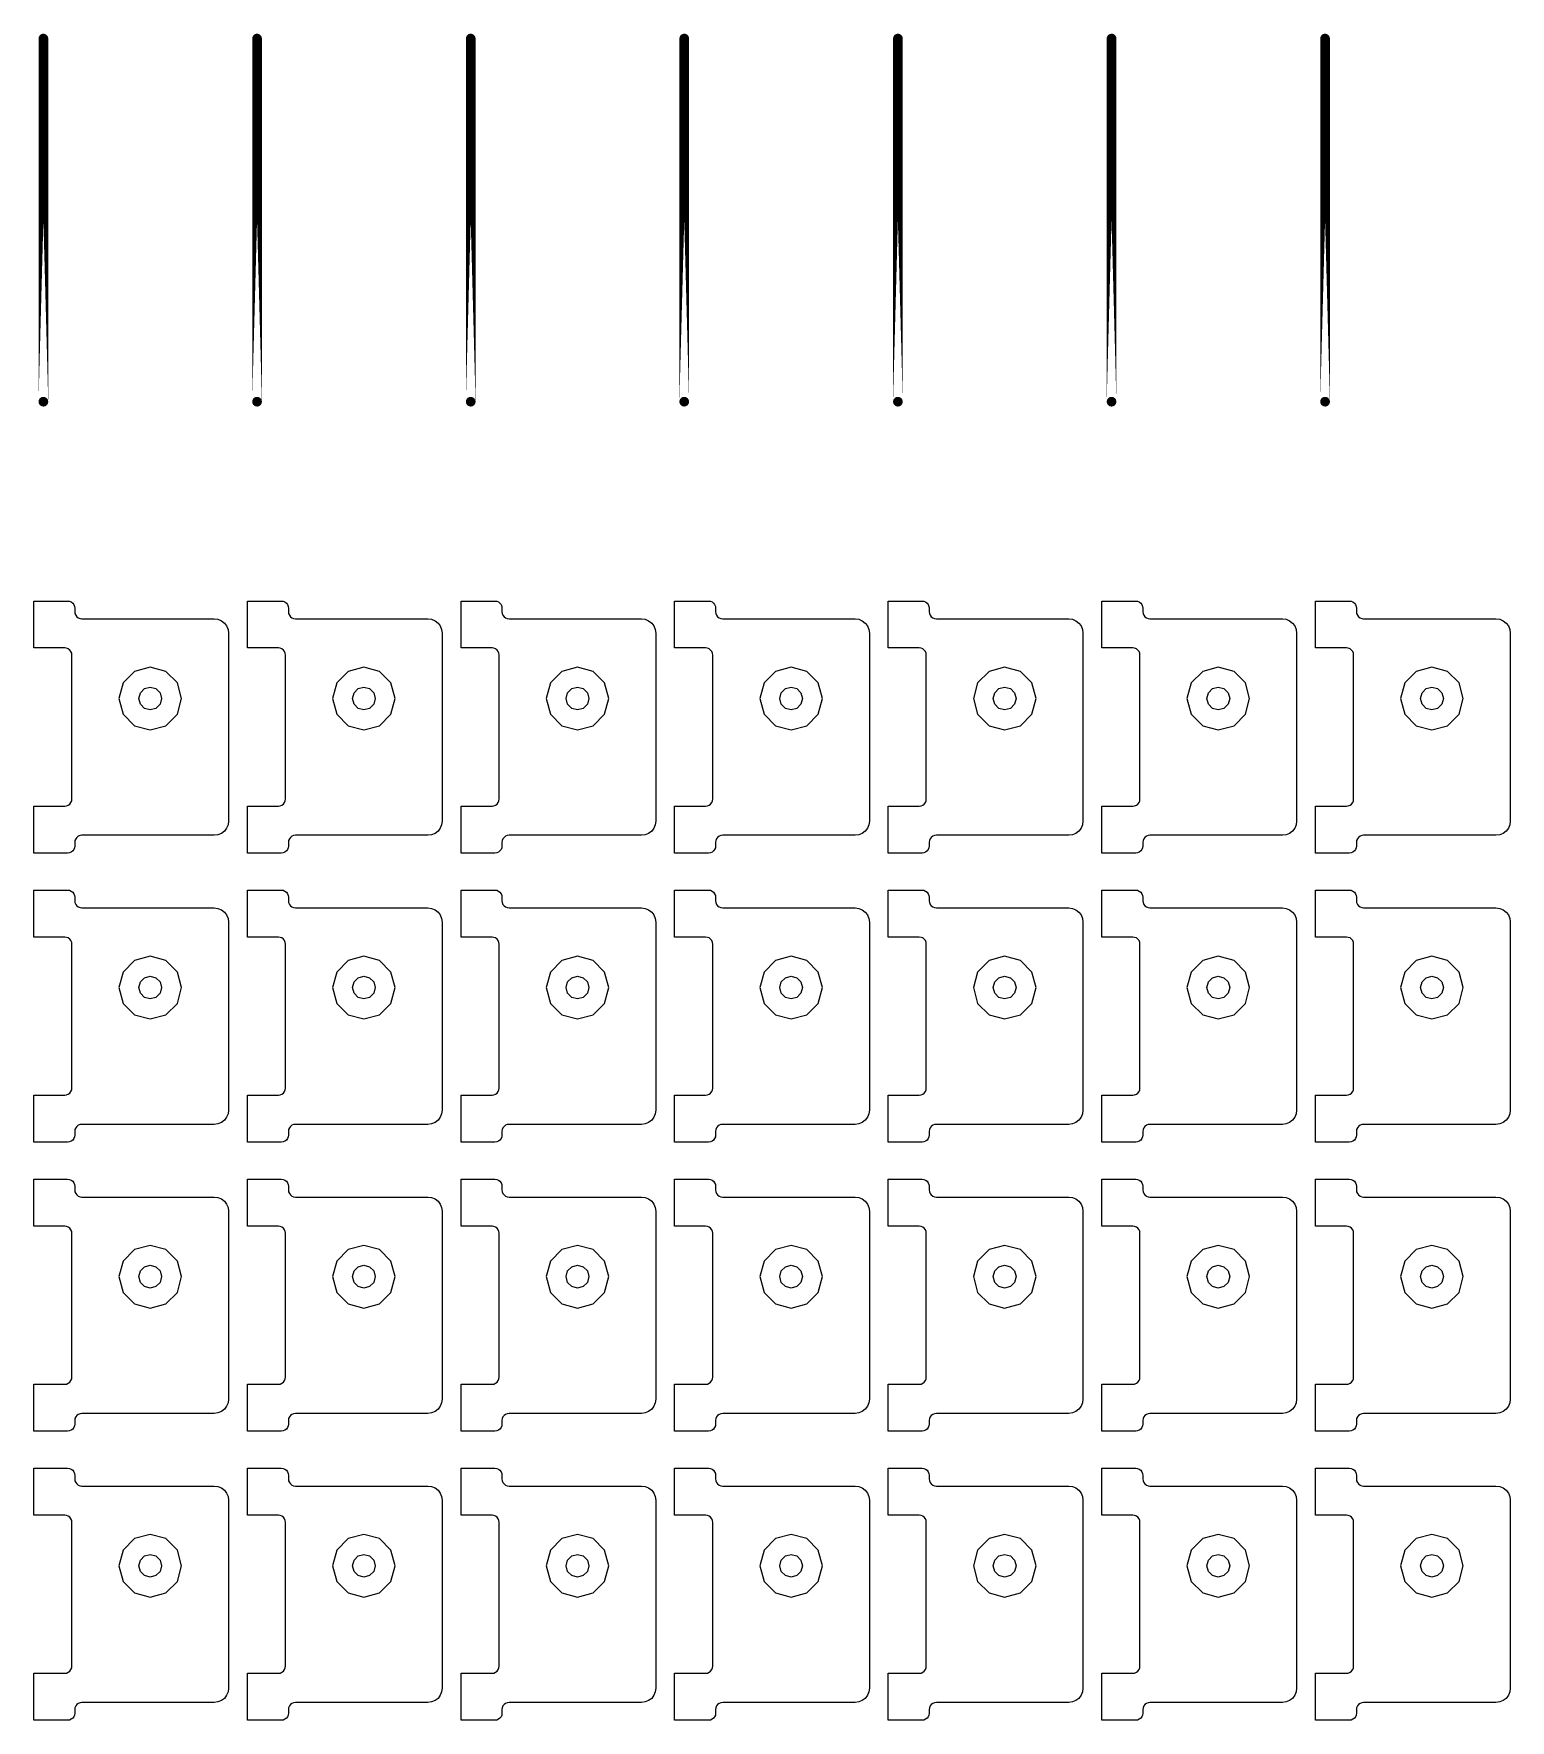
# Model space of a CAD drawing. Extents: x 11 to 212, y 11 to 212.
# Drawn here: x 121.71 to 133.91, y 161.51 to 175.44 of the extents above; entities that cross this region are included whole.
import ezdxf

# ---------------------------------------------------------------- set-up
doc = ezdxf.new("R2010")
doc.units = 0
doc.layers.get('0').update_dxf_attribs({"linetype": 'continuous'})
doc.layers.add('G', color=7, linetype='continuous')

# ---------------------------------------------------------------- blocks, each defined once
blk = doc.blocks.new('cutlineendpoint')
at = {"const_width": 0.04}
blk.add_lwpolyline([(-0.02, 0, 1), (0.02, 0, 1)], format="xyb", close=True, dxfattribs=at)

msp = doc.modelspace()

# ---------------------------------------------------------------- linework, layer by layer
at = {"layer": 'G', "const_width": 0.08}
for points in [[(121.788, 172.4), (121.788, 175.4)], [(123.553, 172.4), (123.553, 175.4)], [(125.318, 172.4), (125.318, 175.4)], [(127.082, 172.4), (127.082, 175.4)], [(128.847, 172.4), (128.847, 175.4)], [(130.612, 172.4), (130.612, 175.4)], [(132.376, 172.4), (132.376, 175.4)]]:
    msp.add_lwpolyline(points, close=True, dxfattribs=at)
at = {"layer": 'G'}
for points in [[(121.965, 169.059), (121.98, 169.061), (121.994, 169.067), (122.006, 169.076), (122.016, 169.088), (122.022, 169.102), (122.024, 169.118), (122.024, 170.306), (122.022, 170.321), (122.016, 170.335), (122.006, 170.347), (121.994, 170.357), (121.98, 170.363), (121.965, 170.365), (121.708, 170.365), (121.708, 170.753), (121.988, 170.753), (122.003, 170.751), (122.018, 170.745), (122.03, 170.736), (122.039, 170.724), (122.045, 170.709), (122.047, 170.694), (122.047, 170.665), (122.049, 170.649), (122.055, 170.635), (122.064, 170.623), (122.076, 170.614), (122.091, 170.608), (122.106, 170.606), (123.2, 170.606), (123.23, 170.602), (123.259, 170.59), (123.283, 170.571), (123.302, 170.547), (123.314, 170.519), (123.318, 170.488), (123.318, 168.935), (123.314, 168.905), (123.302, 168.876), (123.283, 168.852), (123.259, 168.833), (123.23, 168.822), (123.2, 168.818), (122.106, 168.818), (122.091, 168.816), (122.076, 168.81), (122.064, 168.8), (122.055, 168.788), (122.049, 168.774), (122.047, 168.759), (122.047, 168.729), (122.045, 168.714), (122.039, 168.7), (122.03, 168.688), (122.018, 168.678), (122.003, 168.673), (121.988, 168.671), (121.708, 168.671), (121.708, 169.059)], [(123.729, 169.059), (123.745, 169.061), (123.759, 169.067), (123.771, 169.076), (123.78, 169.088), (123.786, 169.102), (123.788, 169.118), (123.788, 170.306), (123.786, 170.321), (123.78, 170.335), (123.771, 170.347), (123.759, 170.357), (123.745, 170.363), (123.729, 170.365), (123.473, 170.365), (123.473, 170.753), (123.753, 170.753), (123.768, 170.751), (123.782, 170.745), (123.795, 170.736), (123.804, 170.724), (123.81, 170.709), (123.812, 170.694), (123.812, 170.665), (123.814, 170.649), (123.82, 170.635), (123.829, 170.623), (123.841, 170.614), (123.855, 170.608), (123.871, 170.606), (124.965, 170.606), (124.995, 170.602), (125.024, 170.59), (125.048, 170.571), (125.067, 170.547), (125.078, 170.519), (125.082, 170.488), (125.082, 168.935), (125.078, 168.905), (125.067, 168.876), (125.048, 168.852), (125.024, 168.833), (124.995, 168.822), (124.965, 168.818), (123.871, 168.818), (123.855, 168.816), (123.841, 168.81), (123.829, 168.8), (123.82, 168.788), (123.814, 168.774), (123.812, 168.759), (123.812, 168.729), (123.81, 168.714), (123.804, 168.7), (123.795, 168.688), (123.782, 168.678), (123.768, 168.673), (123.753, 168.671), (123.473, 168.671), (123.473, 169.059)], [(125.494, 169.059), (125.509, 169.061), (125.524, 169.067), (125.536, 169.076), (125.545, 169.088), (125.551, 169.102), (125.553, 169.118), (125.553, 170.306), (125.551, 170.321), (125.545, 170.335), (125.536, 170.347), (125.524, 170.357), (125.509, 170.363), (125.494, 170.365), (125.238, 170.365), (125.238, 170.753), (125.518, 170.753), (125.533, 170.751), (125.547, 170.745), (125.559, 170.736), (125.569, 170.724), (125.574, 170.709), (125.576, 170.694), (125.576, 170.665), (125.578, 170.649), (125.584, 170.635), (125.594, 170.623), (125.606, 170.614), (125.62, 170.608), (125.635, 170.606), (126.729, 170.606), (126.76, 170.602), (126.788, 170.59), (126.813, 170.571), (126.831, 170.547), (126.843, 170.519), (126.847, 170.488), (126.847, 168.935), (126.843, 168.905), (126.831, 168.876), (126.813, 168.852), (126.788, 168.833), (126.76, 168.822), (126.729, 168.818), (125.635, 168.818), (125.62, 168.816), (125.606, 168.81), (125.594, 168.8), (125.584, 168.788), (125.578, 168.774), (125.576, 168.759), (125.576, 168.729), (125.574, 168.714), (125.569, 168.7), (125.559, 168.688), (125.547, 168.678), (125.533, 168.673), (125.518, 168.671), (125.238, 168.671), (125.238, 169.059)], [(127.259, 169.059), (127.274, 169.061), (127.288, 169.067), (127.3, 169.076), (127.31, 169.088), (127.316, 169.102), (127.318, 169.118), (127.318, 170.306), (127.316, 170.321), (127.31, 170.335), (127.3, 170.347), (127.288, 170.357), (127.274, 170.363), (127.259, 170.365), (127.002, 170.365), (127.002, 170.753), (127.282, 170.753), (127.298, 170.751), (127.312, 170.745), (127.324, 170.736), (127.333, 170.724), (127.339, 170.709), (127.341, 170.694), (127.341, 170.665), (127.343, 170.649), (127.349, 170.635), (127.358, 170.623), (127.371, 170.614), (127.385, 170.608), (127.4, 170.606), (128.494, 170.606), (128.525, 170.602), (128.553, 170.59), (128.577, 170.571), (128.596, 170.547), (128.608, 170.519), (128.612, 170.488), (128.612, 168.935), (128.608, 168.905), (128.596, 168.876), (128.577, 168.852), (128.553, 168.833), (128.525, 168.822), (128.494, 168.818), (127.4, 168.818), (127.385, 168.816), (127.371, 168.81), (127.358, 168.8), (127.349, 168.788), (127.343, 168.774), (127.341, 168.759), (127.341, 168.729), (127.339, 168.714), (127.333, 168.7), (127.324, 168.688), (127.312, 168.678), (127.298, 168.673), (127.282, 168.671), (127.002, 168.671), (127.002, 169.059)], [(129.024, 169.059), (129.039, 169.061), (129.053, 169.067), (129.065, 169.076), (129.074, 169.088), (129.08, 169.102), (129.082, 169.118), (129.082, 170.306), (129.08, 170.321), (129.074, 170.335), (129.065, 170.347), (129.053, 170.357), (129.039, 170.363), (129.024, 170.365), (128.767, 170.365), (128.767, 170.753), (129.047, 170.753), (129.062, 170.751), (129.076, 170.745), (129.089, 170.736), (129.098, 170.724), (129.104, 170.709), (129.106, 170.694), (129.106, 170.665), (129.108, 170.649), (129.114, 170.635), (129.123, 170.623), (129.135, 170.614), (129.149, 170.608), (129.165, 170.606), (130.259, 170.606), (130.289, 170.602), (130.318, 170.59), (130.342, 170.571), (130.361, 170.547), (130.372, 170.519), (130.376, 170.488), (130.376, 168.935), (130.372, 168.905), (130.361, 168.876), (130.342, 168.852), (130.318, 168.833), (130.289, 168.822), (130.259, 168.818), (129.165, 168.818), (129.149, 168.816), (129.135, 168.81), (129.123, 168.8), (129.114, 168.788), (129.108, 168.774), (129.106, 168.759), (129.106, 168.729), (129.104, 168.714), (129.098, 168.7), (129.089, 168.688), (129.076, 168.678), (129.062, 168.673), (129.047, 168.671), (128.767, 168.671), (128.767, 169.059)], [(130.788, 169.059), (130.803, 169.061), (130.818, 169.067), (130.83, 169.076), (130.839, 169.088), (130.845, 169.102), (130.847, 169.118), (130.847, 170.306), (130.845, 170.321), (130.839, 170.335), (130.83, 170.347), (130.818, 170.357), (130.803, 170.363), (130.788, 170.365), (130.532, 170.365), (130.532, 170.753), (130.812, 170.753), (130.827, 170.751), (130.841, 170.745), (130.853, 170.736), (130.863, 170.724), (130.869, 170.709), (130.871, 170.694), (130.871, 170.665), (130.873, 170.649), (130.878, 170.635), (130.888, 170.623), (130.9, 170.614), (130.914, 170.608), (130.929, 170.606), (132.024, 170.606), (132.054, 170.602), (132.082, 170.59), (132.107, 170.571), (132.125, 170.547), (132.137, 170.519), (132.141, 170.488), (132.141, 168.935), (132.137, 168.905), (132.125, 168.876), (132.107, 168.852), (132.082, 168.833), (132.054, 168.822), (132.024, 168.818), (130.929, 168.818), (130.914, 168.816), (130.9, 168.81), (130.888, 168.8), (130.878, 168.788), (130.873, 168.774), (130.871, 168.759), (130.871, 168.729), (130.869, 168.714), (130.863, 168.7), (130.853, 168.688), (130.841, 168.678), (130.827, 168.673), (130.812, 168.671), (130.532, 168.671), (130.532, 169.059)], [(132.553, 169.059), (132.568, 169.061), (132.582, 169.067), (132.595, 169.076), (132.604, 169.088), (132.61, 169.102), (132.612, 169.118), (132.612, 170.306), (132.61, 170.321), (132.604, 170.335), (132.595, 170.347), (132.582, 170.357), (132.568, 170.363), (132.553, 170.365), (132.296, 170.365), (132.296, 170.753), (132.576, 170.753), (132.592, 170.751), (132.606, 170.745), (132.618, 170.736), (132.627, 170.724), (132.633, 170.709), (132.635, 170.694), (132.635, 170.665), (132.637, 170.649), (132.643, 170.635), (132.653, 170.623), (132.665, 170.614), (132.679, 170.608), (132.694, 170.606), (133.788, 170.606), (133.819, 170.602), (133.847, 170.59), (133.871, 170.571), (133.89, 170.547), (133.902, 170.519), (133.906, 170.488), (133.906, 168.935), (133.902, 168.905), (133.89, 168.876), (133.871, 168.852), (133.847, 168.833), (133.819, 168.822), (133.788, 168.818), (132.694, 168.818), (132.679, 168.816), (132.665, 168.81), (132.653, 168.8), (132.643, 168.788), (132.637, 168.774), (132.635, 168.759), (132.635, 168.729), (132.633, 168.714), (132.627, 168.7), (132.618, 168.688), (132.606, 168.678), (132.592, 168.673), (132.576, 168.671), (132.296, 168.671), (132.296, 169.059)], [(122.895, 169.818), (122.929, 169.947), (122.895, 170.076), (122.8, 170.171), (122.671, 170.206), (122.541, 170.171), (122.446, 170.076), (122.412, 169.947), (122.446, 169.818), (122.541, 169.723), (122.671, 169.688), (122.8, 169.723)], [(124.659, 169.818), (124.694, 169.947), (124.659, 170.076), (124.565, 170.171), (124.435, 170.206), (124.306, 170.171), (124.211, 170.076), (124.176, 169.947), (124.211, 169.818), (124.306, 169.723), (124.435, 169.688), (124.565, 169.723)], [(126.424, 169.818), (126.459, 169.947), (126.424, 170.076), (126.329, 170.171), (126.2, 170.206), (126.071, 170.171), (125.976, 170.076), (125.941, 169.947), (125.976, 169.818), (126.071, 169.723), (126.2, 169.688), (126.329, 169.723)], [(128.189, 169.818), (128.224, 169.947), (128.189, 170.076), (128.094, 170.171), (127.965, 170.206), (127.835, 170.171), (127.741, 170.076), (127.706, 169.947), (127.741, 169.818), (127.835, 169.723), (127.965, 169.688), (128.094, 169.723)], [(129.954, 169.818), (129.988, 169.947), (129.954, 170.076), (129.859, 170.171), (129.729, 170.206), (129.6, 170.171), (129.505, 170.076), (129.471, 169.947), (129.505, 169.818), (129.6, 169.723), (129.729, 169.688), (129.859, 169.723)], [(131.718, 169.818), (131.753, 169.947), (131.718, 170.076), (131.624, 170.171), (131.494, 170.206), (131.365, 170.171), (131.27, 170.076), (131.235, 169.947), (131.27, 169.818), (131.365, 169.723), (131.494, 169.688), (131.624, 169.723)], [(133.483, 169.818), (133.518, 169.947), (133.483, 170.076), (133.388, 170.171), (133.259, 170.206), (133.129, 170.171), (133.035, 170.076), (133, 169.947), (133.035, 169.818), (133.129, 169.723), (133.259, 169.688), (133.388, 169.723)], [(122.765, 169.947), (122.752, 169.9), (122.718, 169.866), (122.671, 169.853), (122.624, 169.866), (122.589, 169.9), (122.576, 169.947), (122.589, 169.994), (122.624, 170.029), (122.671, 170.041), (122.718, 170.029), (122.752, 169.994)], [(124.529, 169.947), (124.517, 169.9), (124.482, 169.866), (124.435, 169.853), (124.388, 169.866), (124.354, 169.9), (124.341, 169.947), (124.354, 169.994), (124.388, 170.029), (124.435, 170.041), (124.482, 170.029), (124.517, 169.994)], [(126.294, 169.947), (126.282, 169.9), (126.247, 169.866), (126.2, 169.853), (126.153, 169.866), (126.118, 169.9), (126.106, 169.947), (126.118, 169.994), (126.153, 170.029), (126.2, 170.041), (126.247, 170.029), (126.282, 169.994)], [(128.059, 169.947), (128.046, 169.9), (128.012, 169.866), (127.965, 169.853), (127.918, 169.866), (127.883, 169.9), (127.871, 169.947), (127.883, 169.994), (127.918, 170.029), (127.965, 170.041), (128.012, 170.029), (128.046, 169.994)], [(129.824, 169.947), (129.811, 169.9), (129.776, 169.866), (129.729, 169.853), (129.682, 169.866), (129.648, 169.9), (129.635, 169.947), (129.648, 169.994), (129.682, 170.029), (129.729, 170.041), (129.776, 170.029), (129.811, 169.994)], [(131.588, 169.947), (131.576, 169.9), (131.541, 169.866), (131.494, 169.853), (131.447, 169.866), (131.413, 169.9), (131.4, 169.947), (131.413, 169.994), (131.447, 170.029), (131.494, 170.041), (131.541, 170.029), (131.576, 169.994)], [(133.353, 169.947), (133.34, 169.9), (133.306, 169.866), (133.259, 169.853), (133.212, 169.866), (133.177, 169.9), (133.165, 169.947), (133.177, 169.994), (133.212, 170.029), (133.259, 170.041), (133.306, 170.029), (133.34, 169.994)], [(121.965, 166.671), (121.98, 166.673), (121.994, 166.678), (122.006, 166.688), (122.016, 166.7), (122.022, 166.714), (122.024, 166.729), (122.024, 167.918), (122.022, 167.933), (122.016, 167.947), (122.006, 167.959), (121.994, 167.969), (121.98, 167.974), (121.965, 167.976), (121.708, 167.976), (121.708, 168.365), (121.988, 168.365), (122.003, 168.363), (122.018, 168.357), (122.03, 168.347), (122.039, 168.335), (122.045, 168.321), (122.047, 168.306), (122.047, 168.276), (122.049, 168.261), (122.055, 168.247), (122.064, 168.235), (122.076, 168.226), (122.091, 168.22), (122.106, 168.218), (123.2, 168.218), (123.23, 168.214), (123.259, 168.202), (123.283, 168.183), (123.302, 168.159), (123.314, 168.13), (123.318, 168.1), (123.318, 166.547), (123.314, 166.517), (123.302, 166.488), (123.283, 166.464), (123.259, 166.445), (123.23, 166.433), (123.2, 166.429), (122.106, 166.429), (122.091, 166.427), (122.076, 166.422), (122.064, 166.412), (122.055, 166.4), (122.049, 166.386), (122.047, 166.371), (122.047, 166.341), (122.045, 166.326), (122.039, 166.312), (122.03, 166.3), (122.018, 166.29), (122.003, 166.284), (121.988, 166.282), (121.708, 166.282), (121.708, 166.671)], [(123.729, 166.671), (123.745, 166.673), (123.759, 166.678), (123.771, 166.688), (123.78, 166.7), (123.786, 166.714), (123.788, 166.729), (123.788, 167.918), (123.786, 167.933), (123.78, 167.947), (123.771, 167.959), (123.759, 167.969), (123.745, 167.974), (123.729, 167.976), (123.473, 167.976), (123.473, 168.365), (123.753, 168.365), (123.768, 168.363), (123.782, 168.357), (123.795, 168.347), (123.804, 168.335), (123.81, 168.321), (123.812, 168.306), (123.812, 168.276), (123.814, 168.261), (123.82, 168.247), (123.829, 168.235), (123.841, 168.226), (123.855, 168.22), (123.871, 168.218), (124.965, 168.218), (124.995, 168.214), (125.024, 168.202), (125.048, 168.183), (125.067, 168.159), (125.078, 168.13), (125.082, 168.1), (125.082, 166.547), (125.078, 166.517), (125.067, 166.488), (125.048, 166.464), (125.024, 166.445), (124.995, 166.433), (124.965, 166.429), (123.871, 166.429), (123.855, 166.427), (123.841, 166.422), (123.829, 166.412), (123.82, 166.4), (123.814, 166.386), (123.812, 166.371), (123.812, 166.341), (123.81, 166.326), (123.804, 166.312), (123.795, 166.3), (123.782, 166.29), (123.768, 166.284), (123.753, 166.282), (123.473, 166.282), (123.473, 166.671)], [(125.494, 166.671), (125.509, 166.673), (125.524, 166.678), (125.536, 166.688), (125.545, 166.7), (125.551, 166.714), (125.553, 166.729), (125.553, 167.918), (125.551, 167.933), (125.545, 167.947), (125.536, 167.959), (125.524, 167.969), (125.509, 167.974), (125.494, 167.976), (125.238, 167.976), (125.238, 168.365), (125.518, 168.365), (125.533, 168.363), (125.547, 168.357), (125.559, 168.347), (125.569, 168.335), (125.574, 168.321), (125.576, 168.306), (125.576, 168.276), (125.578, 168.261), (125.584, 168.247), (125.594, 168.235), (125.606, 168.226), (125.62, 168.22), (125.635, 168.218), (126.729, 168.218), (126.76, 168.214), (126.788, 168.202), (126.813, 168.183), (126.831, 168.159), (126.843, 168.13), (126.847, 168.1), (126.847, 166.547), (126.843, 166.517), (126.831, 166.488), (126.813, 166.464), (126.788, 166.445), (126.76, 166.433), (126.729, 166.429), (125.635, 166.429), (125.62, 166.427), (125.606, 166.422), (125.594, 166.412), (125.584, 166.4), (125.578, 166.386), (125.576, 166.371), (125.576, 166.341), (125.574, 166.326), (125.569, 166.312), (125.559, 166.3), (125.547, 166.29), (125.533, 166.284), (125.518, 166.282), (125.238, 166.282), (125.238, 166.671)], [(127.259, 166.671), (127.274, 166.673), (127.288, 166.678), (127.3, 166.688), (127.31, 166.7), (127.316, 166.714), (127.318, 166.729), (127.318, 167.918), (127.316, 167.933), (127.31, 167.947), (127.3, 167.959), (127.288, 167.969), (127.274, 167.974), (127.259, 167.976), (127.002, 167.976), (127.002, 168.365), (127.282, 168.365), (127.298, 168.363), (127.312, 168.357), (127.324, 168.347), (127.333, 168.335), (127.339, 168.321), (127.341, 168.306), (127.341, 168.276), (127.343, 168.261), (127.349, 168.247), (127.358, 168.235), (127.371, 168.226), (127.385, 168.22), (127.4, 168.218), (128.494, 168.218), (128.525, 168.214), (128.553, 168.202), (128.577, 168.183), (128.596, 168.159), (128.608, 168.13), (128.612, 168.1), (128.612, 166.547), (128.608, 166.517), (128.596, 166.488), (128.577, 166.464), (128.553, 166.445), (128.525, 166.433), (128.494, 166.429), (127.4, 166.429), (127.385, 166.427), (127.371, 166.422), (127.358, 166.412), (127.349, 166.4), (127.343, 166.386), (127.341, 166.371), (127.341, 166.341), (127.339, 166.326), (127.333, 166.312), (127.324, 166.3), (127.312, 166.29), (127.298, 166.284), (127.282, 166.282), (127.002, 166.282), (127.002, 166.671)], [(129.024, 166.671), (129.039, 166.673), (129.053, 166.678), (129.065, 166.688), (129.074, 166.7), (129.08, 166.714), (129.082, 166.729), (129.082, 167.918), (129.08, 167.933), (129.074, 167.947), (129.065, 167.959), (129.053, 167.969), (129.039, 167.974), (129.024, 167.976), (128.767, 167.976), (128.767, 168.365), (129.047, 168.365), (129.062, 168.363), (129.076, 168.357), (129.089, 168.347), (129.098, 168.335), (129.104, 168.321), (129.106, 168.306), (129.106, 168.276), (129.108, 168.261), (129.114, 168.247), (129.123, 168.235), (129.135, 168.226), (129.149, 168.22), (129.165, 168.218), (130.259, 168.218), (130.289, 168.214), (130.318, 168.202), (130.342, 168.183), (130.361, 168.159), (130.372, 168.13), (130.376, 168.1), (130.376, 166.547), (130.372, 166.517), (130.361, 166.488), (130.342, 166.464), (130.318, 166.445), (130.289, 166.433), (130.259, 166.429), (129.165, 166.429), (129.149, 166.427), (129.135, 166.422), (129.123, 166.412), (129.114, 166.4), (129.108, 166.386), (129.106, 166.371), (129.106, 166.341), (129.104, 166.326), (129.098, 166.312), (129.089, 166.3), (129.076, 166.29), (129.062, 166.284), (129.047, 166.282), (128.767, 166.282), (128.767, 166.671)], [(130.788, 166.671), (130.803, 166.673), (130.818, 166.678), (130.83, 166.688), (130.839, 166.7), (130.845, 166.714), (130.847, 166.729), (130.847, 167.918), (130.845, 167.933), (130.839, 167.947), (130.83, 167.959), (130.818, 167.969), (130.803, 167.974), (130.788, 167.976), (130.532, 167.976), (130.532, 168.365), (130.812, 168.365), (130.827, 168.363), (130.841, 168.357), (130.853, 168.347), (130.863, 168.335), (130.869, 168.321), (130.871, 168.306), (130.871, 168.276), (130.873, 168.261), (130.878, 168.247), (130.888, 168.235), (130.9, 168.226), (130.914, 168.22), (130.929, 168.218), (132.024, 168.218), (132.054, 168.214), (132.082, 168.202), (132.107, 168.183), (132.125, 168.159), (132.137, 168.13), (132.141, 168.1), (132.141, 166.547), (132.137, 166.517), (132.125, 166.488), (132.107, 166.464), (132.082, 166.445), (132.054, 166.433), (132.024, 166.429), (130.929, 166.429), (130.914, 166.427), (130.9, 166.422), (130.888, 166.412), (130.878, 166.4), (130.873, 166.386), (130.871, 166.371), (130.871, 166.341), (130.869, 166.326), (130.863, 166.312), (130.853, 166.3), (130.841, 166.29), (130.827, 166.284), (130.812, 166.282), (130.532, 166.282), (130.532, 166.671)], [(132.553, 166.671), (132.568, 166.673), (132.582, 166.678), (132.595, 166.688), (132.604, 166.7), (132.61, 166.714), (132.612, 166.729), (132.612, 167.918), (132.61, 167.933), (132.604, 167.947), (132.595, 167.959), (132.582, 167.969), (132.568, 167.974), (132.553, 167.976), (132.296, 167.976), (132.296, 168.365), (132.576, 168.365), (132.592, 168.363), (132.606, 168.357), (132.618, 168.347), (132.627, 168.335), (132.633, 168.321), (132.635, 168.306), (132.635, 168.276), (132.637, 168.261), (132.643, 168.247), (132.653, 168.235), (132.665, 168.226), (132.679, 168.22), (132.694, 168.218), (133.788, 168.218), (133.819, 168.214), (133.847, 168.202), (133.871, 168.183), (133.89, 168.159), (133.902, 168.13), (133.906, 168.1), (133.906, 166.547), (133.902, 166.517), (133.89, 166.488), (133.871, 166.464), (133.847, 166.445), (133.819, 166.433), (133.788, 166.429), (132.694, 166.429), (132.679, 166.427), (132.665, 166.422), (132.653, 166.412), (132.643, 166.4), (132.637, 166.386), (132.635, 166.371), (132.635, 166.341), (132.633, 166.326), (132.627, 166.312), (132.618, 166.3), (132.606, 166.29), (132.592, 166.284), (132.576, 166.282), (132.296, 166.282), (132.296, 166.671)], [(122.895, 167.429), (122.929, 167.559), (122.895, 167.688), (122.8, 167.783), (122.671, 167.818), (122.541, 167.783), (122.446, 167.688), (122.412, 167.559), (122.446, 167.429), (122.541, 167.335), (122.671, 167.3), (122.8, 167.335)], [(124.659, 167.429), (124.694, 167.559), (124.659, 167.688), (124.565, 167.783), (124.435, 167.818), (124.306, 167.783), (124.211, 167.688), (124.176, 167.559), (124.211, 167.429), (124.306, 167.335), (124.435, 167.3), (124.565, 167.335)], [(126.424, 167.429), (126.459, 167.559), (126.424, 167.688), (126.329, 167.783), (126.2, 167.818), (126.071, 167.783), (125.976, 167.688), (125.941, 167.559), (125.976, 167.429), (126.071, 167.335), (126.2, 167.3), (126.329, 167.335)], [(128.189, 167.429), (128.224, 167.559), (128.189, 167.688), (128.094, 167.783), (127.965, 167.818), (127.835, 167.783), (127.741, 167.688), (127.706, 167.559), (127.741, 167.429), (127.835, 167.335), (127.965, 167.3), (128.094, 167.335)], [(129.954, 167.429), (129.988, 167.559), (129.954, 167.688), (129.859, 167.783), (129.729, 167.818), (129.6, 167.783), (129.505, 167.688), (129.471, 167.559), (129.505, 167.429), (129.6, 167.335), (129.729, 167.3), (129.859, 167.335)], [(131.718, 167.429), (131.753, 167.559), (131.718, 167.688), (131.624, 167.783), (131.494, 167.818), (131.365, 167.783), (131.27, 167.688), (131.235, 167.559), (131.27, 167.429), (131.365, 167.335), (131.494, 167.3), (131.624, 167.335)], [(133.483, 167.429), (133.518, 167.559), (133.483, 167.688), (133.388, 167.783), (133.259, 167.818), (133.129, 167.783), (133.035, 167.688), (133, 167.559), (133.035, 167.429), (133.129, 167.335), (133.259, 167.3), (133.388, 167.335)], [(122.765, 167.559), (122.752, 167.512), (122.718, 167.477), (122.671, 167.465), (122.624, 167.477), (122.589, 167.512), (122.576, 167.559), (122.589, 167.606), (122.624, 167.64), (122.671, 167.653), (122.718, 167.64), (122.752, 167.606)], [(124.529, 167.559), (124.517, 167.512), (124.482, 167.477), (124.435, 167.465), (124.388, 167.477), (124.354, 167.512), (124.341, 167.559), (124.354, 167.606), (124.388, 167.64), (124.435, 167.653), (124.482, 167.64), (124.517, 167.606)], [(126.294, 167.559), (126.282, 167.512), (126.247, 167.477), (126.2, 167.465), (126.153, 167.477), (126.118, 167.512), (126.106, 167.559), (126.118, 167.606), (126.153, 167.64), (126.2, 167.653), (126.247, 167.64), (126.282, 167.606)], [(128.059, 167.559), (128.046, 167.512), (128.012, 167.477), (127.965, 167.465), (127.918, 167.477), (127.883, 167.512), (127.871, 167.559), (127.883, 167.606), (127.918, 167.64), (127.965, 167.653), (128.012, 167.64), (128.046, 167.606)], [(129.824, 167.559), (129.811, 167.512), (129.776, 167.477), (129.729, 167.465), (129.682, 167.477), (129.648, 167.512), (129.635, 167.559), (129.648, 167.606), (129.682, 167.64), (129.729, 167.653), (129.776, 167.64), (129.811, 167.606)], [(131.588, 167.559), (131.576, 167.512), (131.541, 167.477), (131.494, 167.465), (131.447, 167.477), (131.413, 167.512), (131.4, 167.559), (131.413, 167.606), (131.447, 167.64), (131.494, 167.653), (131.541, 167.64), (131.576, 167.606)], [(133.353, 167.559), (133.34, 167.512), (133.306, 167.477), (133.259, 167.465), (133.212, 167.477), (133.177, 167.512), (133.165, 167.559), (133.177, 167.606), (133.212, 167.64), (133.259, 167.653), (133.306, 167.64), (133.34, 167.606)], [(121.965, 164.282), (121.98, 164.284), (121.994, 164.29), (122.006, 164.3), (122.016, 164.312), (122.022, 164.326), (122.024, 164.341), (122.024, 165.529), (122.022, 165.545), (122.016, 165.559), (122.006, 165.571), (121.994, 165.58), (121.98, 165.586), (121.965, 165.588), (121.708, 165.588), (121.708, 165.976), (121.988, 165.976), (122.003, 165.974), (122.018, 165.969), (122.03, 165.959), (122.039, 165.947), (122.045, 165.933), (122.047, 165.918), (122.047, 165.888), (122.049, 165.873), (122.055, 165.859), (122.064, 165.847), (122.076, 165.837), (122.091, 165.831), (122.106, 165.829), (123.2, 165.829), (123.23, 165.825), (123.259, 165.814), (123.283, 165.795), (123.302, 165.771), (123.314, 165.742), (123.318, 165.712), (123.318, 164.159), (123.314, 164.128), (123.302, 164.1), (123.283, 164.076), (123.259, 164.057), (123.23, 164.045), (123.2, 164.041), (122.106, 164.041), (122.091, 164.039), (122.076, 164.033), (122.064, 164.024), (122.055, 164.012), (122.049, 163.998), (122.047, 163.982), (122.047, 163.953), (122.045, 163.938), (122.039, 163.924), (122.03, 163.911), (122.018, 163.902), (122.003, 163.896), (121.988, 163.894), (121.708, 163.894), (121.708, 164.282)], [(123.729, 164.282), (123.745, 164.284), (123.759, 164.29), (123.771, 164.3), (123.78, 164.312), (123.786, 164.326), (123.788, 164.341), (123.788, 165.529), (123.786, 165.545), (123.78, 165.559), (123.771, 165.571), (123.759, 165.58), (123.745, 165.586), (123.729, 165.588), (123.473, 165.588), (123.473, 165.976), (123.753, 165.976), (123.768, 165.974), (123.782, 165.969), (123.795, 165.959), (123.804, 165.947), (123.81, 165.933), (123.812, 165.918), (123.812, 165.888), (123.814, 165.873), (123.82, 165.859), (123.829, 165.847), (123.841, 165.837), (123.855, 165.831), (123.871, 165.829), (124.965, 165.829), (124.995, 165.825), (125.024, 165.814), (125.048, 165.795), (125.067, 165.771), (125.078, 165.742), (125.082, 165.712), (125.082, 164.159), (125.078, 164.128), (125.067, 164.1), (125.048, 164.076), (125.024, 164.057), (124.995, 164.045), (124.965, 164.041), (123.871, 164.041), (123.855, 164.039), (123.841, 164.033), (123.829, 164.024), (123.82, 164.012), (123.814, 163.998), (123.812, 163.982), (123.812, 163.953), (123.81, 163.938), (123.804, 163.924), (123.795, 163.911), (123.782, 163.902), (123.768, 163.896), (123.753, 163.894), (123.473, 163.894), (123.473, 164.282)], [(125.494, 164.282), (125.509, 164.284), (125.524, 164.29), (125.536, 164.3), (125.545, 164.312), (125.551, 164.326), (125.553, 164.341), (125.553, 165.529), (125.551, 165.545), (125.545, 165.559), (125.536, 165.571), (125.524, 165.58), (125.509, 165.586), (125.494, 165.588), (125.238, 165.588), (125.238, 165.976), (125.518, 165.976), (125.533, 165.974), (125.547, 165.969), (125.559, 165.959), (125.569, 165.947), (125.574, 165.933), (125.576, 165.918), (125.576, 165.888), (125.578, 165.873), (125.584, 165.859), (125.594, 165.847), (125.606, 165.837), (125.62, 165.831), (125.635, 165.829), (126.729, 165.829), (126.76, 165.825), (126.788, 165.814), (126.813, 165.795), (126.831, 165.771), (126.843, 165.742), (126.847, 165.712), (126.847, 164.159), (126.843, 164.128), (126.831, 164.1), (126.813, 164.076), (126.788, 164.057), (126.76, 164.045), (126.729, 164.041), (125.635, 164.041), (125.62, 164.039), (125.606, 164.033), (125.594, 164.024), (125.584, 164.012), (125.578, 163.998), (125.576, 163.982), (125.576, 163.953), (125.574, 163.938), (125.569, 163.924), (125.559, 163.911), (125.547, 163.902), (125.533, 163.896), (125.518, 163.894), (125.238, 163.894), (125.238, 164.282)], [(127.259, 164.282), (127.274, 164.284), (127.288, 164.29), (127.3, 164.3), (127.31, 164.312), (127.316, 164.326), (127.318, 164.341), (127.318, 165.529), (127.316, 165.545), (127.31, 165.559), (127.3, 165.571), (127.288, 165.58), (127.274, 165.586), (127.259, 165.588), (127.002, 165.588), (127.002, 165.976), (127.282, 165.976), (127.298, 165.974), (127.312, 165.969), (127.324, 165.959), (127.333, 165.947), (127.339, 165.933), (127.341, 165.918), (127.341, 165.888), (127.343, 165.873), (127.349, 165.859), (127.358, 165.847), (127.371, 165.837), (127.385, 165.831), (127.4, 165.829), (128.494, 165.829), (128.525, 165.825), (128.553, 165.814), (128.577, 165.795), (128.596, 165.771), (128.608, 165.742), (128.612, 165.712), (128.612, 164.159), (128.608, 164.128), (128.596, 164.1), (128.577, 164.076), (128.553, 164.057), (128.525, 164.045), (128.494, 164.041), (127.4, 164.041), (127.385, 164.039), (127.371, 164.033), (127.358, 164.024), (127.349, 164.012), (127.343, 163.998), (127.341, 163.982), (127.341, 163.953), (127.339, 163.938), (127.333, 163.924), (127.324, 163.911), (127.312, 163.902), (127.298, 163.896), (127.282, 163.894), (127.002, 163.894), (127.002, 164.282)], [(129.024, 164.282), (129.039, 164.284), (129.053, 164.29), (129.065, 164.3), (129.074, 164.312), (129.08, 164.326), (129.082, 164.341), (129.082, 165.529), (129.08, 165.545), (129.074, 165.559), (129.065, 165.571), (129.053, 165.58), (129.039, 165.586), (129.024, 165.588), (128.767, 165.588), (128.767, 165.976), (129.047, 165.976), (129.062, 165.974), (129.076, 165.969), (129.089, 165.959), (129.098, 165.947), (129.104, 165.933), (129.106, 165.918), (129.106, 165.888), (129.108, 165.873), (129.114, 165.859), (129.123, 165.847), (129.135, 165.837), (129.149, 165.831), (129.165, 165.829), (130.259, 165.829), (130.289, 165.825), (130.318, 165.814), (130.342, 165.795), (130.361, 165.771), (130.372, 165.742), (130.376, 165.712), (130.376, 164.159), (130.372, 164.128), (130.361, 164.1), (130.342, 164.076), (130.318, 164.057), (130.289, 164.045), (130.259, 164.041), (129.165, 164.041), (129.149, 164.039), (129.135, 164.033), (129.123, 164.024), (129.114, 164.012), (129.108, 163.998), (129.106, 163.982), (129.106, 163.953), (129.104, 163.938), (129.098, 163.924), (129.089, 163.911), (129.076, 163.902), (129.062, 163.896), (129.047, 163.894), (128.767, 163.894), (128.767, 164.282)], [(130.788, 164.282), (130.803, 164.284), (130.818, 164.29), (130.83, 164.3), (130.839, 164.312), (130.845, 164.326), (130.847, 164.341), (130.847, 165.529), (130.845, 165.545), (130.839, 165.559), (130.83, 165.571), (130.818, 165.58), (130.803, 165.586), (130.788, 165.588), (130.532, 165.588), (130.532, 165.976), (130.812, 165.976), (130.827, 165.974), (130.841, 165.969), (130.853, 165.959), (130.863, 165.947), (130.869, 165.933), (130.871, 165.918), (130.871, 165.888), (130.873, 165.873), (130.878, 165.859), (130.888, 165.847), (130.9, 165.837), (130.914, 165.831), (130.929, 165.829), (132.024, 165.829), (132.054, 165.825), (132.082, 165.814), (132.107, 165.795), (132.125, 165.771), (132.137, 165.742), (132.141, 165.712), (132.141, 164.159), (132.137, 164.128), (132.125, 164.1), (132.107, 164.076), (132.082, 164.057), (132.054, 164.045), (132.024, 164.041), (130.929, 164.041), (130.914, 164.039), (130.9, 164.033), (130.888, 164.024), (130.878, 164.012), (130.873, 163.998), (130.871, 163.982), (130.871, 163.953), (130.869, 163.938), (130.863, 163.924), (130.853, 163.911), (130.841, 163.902), (130.827, 163.896), (130.812, 163.894), (130.532, 163.894), (130.532, 164.282)], [(132.553, 164.282), (132.568, 164.284), (132.582, 164.29), (132.595, 164.3), (132.604, 164.312), (132.61, 164.326), (132.612, 164.341), (132.612, 165.529), (132.61, 165.545), (132.604, 165.559), (132.595, 165.571), (132.582, 165.58), (132.568, 165.586), (132.553, 165.588), (132.296, 165.588), (132.296, 165.976), (132.576, 165.976), (132.592, 165.974), (132.606, 165.969), (132.618, 165.959), (132.627, 165.947), (132.633, 165.933), (132.635, 165.918), (132.635, 165.888), (132.637, 165.873), (132.643, 165.859), (132.653, 165.847), (132.665, 165.837), (132.679, 165.831), (132.694, 165.829), (133.788, 165.829), (133.819, 165.825), (133.847, 165.814), (133.871, 165.795), (133.89, 165.771), (133.902, 165.742), (133.906, 165.712), (133.906, 164.159), (133.902, 164.128), (133.89, 164.1), (133.871, 164.076), (133.847, 164.057), (133.819, 164.045), (133.788, 164.041), (132.694, 164.041), (132.679, 164.039), (132.665, 164.033), (132.653, 164.024), (132.643, 164.012), (132.637, 163.998), (132.635, 163.982), (132.635, 163.953), (132.633, 163.938), (132.627, 163.924), (132.618, 163.911), (132.606, 163.902), (132.592, 163.896), (132.576, 163.894), (132.296, 163.894), (132.296, 164.282)], [(122.895, 165.041), (122.929, 165.171), (122.895, 165.3), (122.8, 165.395), (122.671, 165.429), (122.541, 165.395), (122.446, 165.3), (122.412, 165.171), (122.446, 165.041), (122.541, 164.946), (122.671, 164.912), (122.8, 164.946)], [(124.659, 165.041), (124.694, 165.171), (124.659, 165.3), (124.565, 165.395), (124.435, 165.429), (124.306, 165.395), (124.211, 165.3), (124.176, 165.171), (124.211, 165.041), (124.306, 164.946), (124.435, 164.912), (124.565, 164.946)], [(126.424, 165.041), (126.459, 165.171), (126.424, 165.3), (126.329, 165.395), (126.2, 165.429), (126.071, 165.395), (125.976, 165.3), (125.941, 165.171), (125.976, 165.041), (126.071, 164.946), (126.2, 164.912), (126.329, 164.946)], [(128.189, 165.041), (128.224, 165.171), (128.189, 165.3), (128.094, 165.395), (127.965, 165.429), (127.835, 165.395), (127.741, 165.3), (127.706, 165.171), (127.741, 165.041), (127.835, 164.946), (127.965, 164.912), (128.094, 164.946)], [(129.954, 165.041), (129.988, 165.171), (129.954, 165.3), (129.859, 165.395), (129.729, 165.429), (129.6, 165.395), (129.505, 165.3), (129.471, 165.171), (129.505, 165.041), (129.6, 164.946), (129.729, 164.912), (129.859, 164.946)], [(131.718, 165.041), (131.753, 165.171), (131.718, 165.3), (131.624, 165.395), (131.494, 165.429), (131.365, 165.395), (131.27, 165.3), (131.235, 165.171), (131.27, 165.041), (131.365, 164.946), (131.494, 164.912), (131.624, 164.946)], [(133.483, 165.041), (133.518, 165.171), (133.483, 165.3), (133.388, 165.395), (133.259, 165.429), (133.129, 165.395), (133.035, 165.3), (133, 165.171), (133.035, 165.041), (133.129, 164.946), (133.259, 164.912), (133.388, 164.946)], [(122.765, 165.171), (122.752, 165.124), (122.718, 165.089), (122.671, 165.076), (122.624, 165.089), (122.589, 165.124), (122.576, 165.171), (122.589, 165.218), (122.624, 165.252), (122.671, 165.265), (122.718, 165.252), (122.752, 165.218)], [(124.529, 165.171), (124.517, 165.124), (124.482, 165.089), (124.435, 165.076), (124.388, 165.089), (124.354, 165.124), (124.341, 165.171), (124.354, 165.218), (124.388, 165.252), (124.435, 165.265), (124.482, 165.252), (124.517, 165.218)], [(126.294, 165.171), (126.282, 165.124), (126.247, 165.089), (126.2, 165.076), (126.153, 165.089), (126.118, 165.124), (126.106, 165.171), (126.118, 165.218), (126.153, 165.252), (126.2, 165.265), (126.247, 165.252), (126.282, 165.218)], [(128.059, 165.171), (128.046, 165.124), (128.012, 165.089), (127.965, 165.076), (127.918, 165.089), (127.883, 165.124), (127.871, 165.171), (127.883, 165.218), (127.918, 165.252), (127.965, 165.265), (128.012, 165.252), (128.046, 165.218)], [(129.824, 165.171), (129.811, 165.124), (129.776, 165.089), (129.729, 165.076), (129.682, 165.089), (129.648, 165.124), (129.635, 165.171), (129.648, 165.218), (129.682, 165.252), (129.729, 165.265), (129.776, 165.252), (129.811, 165.218)], [(131.588, 165.171), (131.576, 165.124), (131.541, 165.089), (131.494, 165.076), (131.447, 165.089), (131.413, 165.124), (131.4, 165.171), (131.413, 165.218), (131.447, 165.252), (131.494, 165.265), (131.541, 165.252), (131.576, 165.218)], [(133.353, 165.171), (133.34, 165.124), (133.306, 165.089), (133.259, 165.076), (133.212, 165.089), (133.177, 165.124), (133.165, 165.171), (133.177, 165.218), (133.212, 165.252), (133.259, 165.265), (133.306, 165.252), (133.34, 165.218)], [(121.965, 161.894), (121.98, 161.896), (121.994, 161.902), (122.006, 161.911), (122.016, 161.924), (122.022, 161.938), (122.024, 161.953), (122.024, 163.141), (122.022, 163.156), (122.016, 163.171), (122.006, 163.183), (121.994, 163.192), (121.98, 163.198), (121.965, 163.2), (121.708, 163.2), (121.708, 163.588), (121.988, 163.588), (122.003, 163.586), (122.018, 163.58), (122.03, 163.571), (122.039, 163.559), (122.045, 163.545), (122.047, 163.529), (122.047, 163.5), (122.049, 163.485), (122.055, 163.471), (122.064, 163.458), (122.076, 163.449), (122.091, 163.443), (122.106, 163.441), (123.2, 163.441), (123.23, 163.437), (123.259, 163.425), (123.283, 163.407), (123.302, 163.382), (123.314, 163.354), (123.318, 163.324), (123.318, 161.771), (123.314, 161.74), (123.302, 161.712), (123.283, 161.687), (123.259, 161.669), (123.23, 161.657), (123.2, 161.653), (122.106, 161.653), (122.091, 161.651), (122.076, 161.645), (122.064, 161.636), (122.055, 161.624), (122.049, 161.609), (122.047, 161.594), (122.047, 161.565), (122.045, 161.549), (122.039, 161.535), (122.03, 161.523), (122.018, 161.514), (122.003, 161.508), (121.988, 161.506), (121.708, 161.506), (121.708, 161.894)], [(123.729, 161.894), (123.745, 161.896), (123.759, 161.902), (123.771, 161.911), (123.78, 161.924), (123.786, 161.938), (123.788, 161.953), (123.788, 163.141), (123.786, 163.156), (123.78, 163.171), (123.771, 163.183), (123.759, 163.192), (123.745, 163.198), (123.729, 163.2), (123.473, 163.2), (123.473, 163.588), (123.753, 163.588), (123.768, 163.586), (123.782, 163.58), (123.795, 163.571), (123.804, 163.559), (123.81, 163.545), (123.812, 163.529), (123.812, 163.5), (123.814, 163.485), (123.82, 163.471), (123.829, 163.458), (123.841, 163.449), (123.855, 163.443), (123.871, 163.441), (124.965, 163.441), (124.995, 163.437), (125.024, 163.425), (125.048, 163.407), (125.067, 163.382), (125.078, 163.354), (125.082, 163.324), (125.082, 161.771), (125.078, 161.74), (125.067, 161.712), (125.048, 161.687), (125.024, 161.669), (124.995, 161.657), (124.965, 161.653), (123.871, 161.653), (123.855, 161.651), (123.841, 161.645), (123.829, 161.636), (123.82, 161.624), (123.814, 161.609), (123.812, 161.594), (123.812, 161.565), (123.81, 161.549), (123.804, 161.535), (123.795, 161.523), (123.782, 161.514), (123.768, 161.508), (123.753, 161.506), (123.473, 161.506), (123.473, 161.894)], [(125.494, 161.894), (125.509, 161.896), (125.524, 161.902), (125.536, 161.911), (125.545, 161.924), (125.551, 161.938), (125.553, 161.953), (125.553, 163.141), (125.551, 163.156), (125.545, 163.171), (125.536, 163.183), (125.524, 163.192), (125.509, 163.198), (125.494, 163.2), (125.238, 163.2), (125.238, 163.588), (125.518, 163.588), (125.533, 163.586), (125.547, 163.58), (125.559, 163.571), (125.569, 163.559), (125.574, 163.545), (125.576, 163.529), (125.576, 163.5), (125.578, 163.485), (125.584, 163.471), (125.594, 163.458), (125.606, 163.449), (125.62, 163.443), (125.635, 163.441), (126.729, 163.441), (126.76, 163.437), (126.788, 163.425), (126.813, 163.407), (126.831, 163.382), (126.843, 163.354), (126.847, 163.324), (126.847, 161.771), (126.843, 161.74), (126.831, 161.712), (126.813, 161.687), (126.788, 161.669), (126.76, 161.657), (126.729, 161.653), (125.635, 161.653), (125.62, 161.651), (125.606, 161.645), (125.594, 161.636), (125.584, 161.624), (125.578, 161.609), (125.576, 161.594), (125.576, 161.565), (125.574, 161.549), (125.569, 161.535), (125.559, 161.523), (125.547, 161.514), (125.533, 161.508), (125.518, 161.506), (125.238, 161.506), (125.238, 161.894)], [(127.259, 161.894), (127.274, 161.896), (127.288, 161.902), (127.3, 161.911), (127.31, 161.924), (127.316, 161.938), (127.318, 161.953), (127.318, 163.141), (127.316, 163.156), (127.31, 163.171), (127.3, 163.183), (127.288, 163.192), (127.274, 163.198), (127.259, 163.2), (127.002, 163.2), (127.002, 163.588), (127.282, 163.588), (127.298, 163.586), (127.312, 163.58), (127.324, 163.571), (127.333, 163.559), (127.339, 163.545), (127.341, 163.529), (127.341, 163.5), (127.343, 163.485), (127.349, 163.471), (127.358, 163.458), (127.371, 163.449), (127.385, 163.443), (127.4, 163.441), (128.494, 163.441), (128.525, 163.437), (128.553, 163.425), (128.577, 163.407), (128.596, 163.382), (128.608, 163.354), (128.612, 163.324), (128.612, 161.771), (128.608, 161.74), (128.596, 161.712), (128.577, 161.687), (128.553, 161.669), (128.525, 161.657), (128.494, 161.653), (127.4, 161.653), (127.385, 161.651), (127.371, 161.645), (127.358, 161.636), (127.349, 161.624), (127.343, 161.609), (127.341, 161.594), (127.341, 161.565), (127.339, 161.549), (127.333, 161.535), (127.324, 161.523), (127.312, 161.514), (127.298, 161.508), (127.282, 161.506), (127.002, 161.506), (127.002, 161.894)], [(129.024, 161.894), (129.039, 161.896), (129.053, 161.902), (129.065, 161.911), (129.074, 161.924), (129.08, 161.938), (129.082, 161.953), (129.082, 163.141), (129.08, 163.156), (129.074, 163.171), (129.065, 163.183), (129.053, 163.192), (129.039, 163.198), (129.024, 163.2), (128.767, 163.2), (128.767, 163.588), (129.047, 163.588), (129.062, 163.586), (129.076, 163.58), (129.089, 163.571), (129.098, 163.559), (129.104, 163.545), (129.106, 163.529), (129.106, 163.5), (129.108, 163.485), (129.114, 163.471), (129.123, 163.458), (129.135, 163.449), (129.149, 163.443), (129.165, 163.441), (130.259, 163.441), (130.289, 163.437), (130.318, 163.425), (130.342, 163.407), (130.361, 163.382), (130.372, 163.354), (130.376, 163.324), (130.376, 161.771), (130.372, 161.74), (130.361, 161.712), (130.342, 161.687), (130.318, 161.669), (130.289, 161.657), (130.259, 161.653), (129.165, 161.653), (129.149, 161.651), (129.135, 161.645), (129.123, 161.636), (129.114, 161.624), (129.108, 161.609), (129.106, 161.594), (129.106, 161.565), (129.104, 161.549), (129.098, 161.535), (129.089, 161.523), (129.076, 161.514), (129.062, 161.508), (129.047, 161.506), (128.767, 161.506), (128.767, 161.894)], [(130.788, 161.894), (130.803, 161.896), (130.818, 161.902), (130.83, 161.911), (130.839, 161.924), (130.845, 161.938), (130.847, 161.953), (130.847, 163.141), (130.845, 163.156), (130.839, 163.171), (130.83, 163.183), (130.818, 163.192), (130.803, 163.198), (130.788, 163.2), (130.532, 163.2), (130.532, 163.588), (130.812, 163.588), (130.827, 163.586), (130.841, 163.58), (130.853, 163.571), (130.863, 163.559), (130.869, 163.545), (130.871, 163.529), (130.871, 163.5), (130.873, 163.485), (130.878, 163.471), (130.888, 163.458), (130.9, 163.449), (130.914, 163.443), (130.929, 163.441), (132.024, 163.441), (132.054, 163.437), (132.082, 163.425), (132.107, 163.407), (132.125, 163.382), (132.137, 163.354), (132.141, 163.324), (132.141, 161.771), (132.137, 161.74), (132.125, 161.712), (132.107, 161.687), (132.082, 161.669), (132.054, 161.657), (132.024, 161.653), (130.929, 161.653), (130.914, 161.651), (130.9, 161.645), (130.888, 161.636), (130.878, 161.624), (130.873, 161.609), (130.871, 161.594), (130.871, 161.565), (130.869, 161.549), (130.863, 161.535), (130.853, 161.523), (130.841, 161.514), (130.827, 161.508), (130.812, 161.506), (130.532, 161.506), (130.532, 161.894)], [(132.553, 161.894), (132.568, 161.896), (132.582, 161.902), (132.595, 161.911), (132.604, 161.924), (132.61, 161.938), (132.612, 161.953), (132.612, 163.141), (132.61, 163.156), (132.604, 163.171), (132.595, 163.183), (132.582, 163.192), (132.568, 163.198), (132.553, 163.2), (132.296, 163.2), (132.296, 163.588), (132.576, 163.588), (132.592, 163.586), (132.606, 163.58), (132.618, 163.571), (132.627, 163.559), (132.633, 163.545), (132.635, 163.529), (132.635, 163.5), (132.637, 163.485), (132.643, 163.471), (132.653, 163.458), (132.665, 163.449), (132.679, 163.443), (132.694, 163.441), (133.788, 163.441), (133.819, 163.437), (133.847, 163.425), (133.871, 163.407), (133.89, 163.382), (133.902, 163.354), (133.906, 163.324), (133.906, 161.771), (133.902, 161.74), (133.89, 161.712), (133.871, 161.687), (133.847, 161.669), (133.819, 161.657), (133.788, 161.653), (132.694, 161.653), (132.679, 161.651), (132.665, 161.645), (132.653, 161.636), (132.643, 161.624), (132.637, 161.609), (132.635, 161.594), (132.635, 161.565), (132.633, 161.549), (132.627, 161.535), (132.618, 161.523), (132.606, 161.514), (132.592, 161.508), (132.576, 161.506), (132.296, 161.506), (132.296, 161.894)], [(122.895, 162.653), (122.929, 162.782), (122.895, 162.912), (122.8, 163.007), (122.671, 163.041), (122.541, 163.007), (122.446, 162.912), (122.412, 162.782), (122.446, 162.653), (122.541, 162.558), (122.671, 162.524), (122.8, 162.558)], [(124.659, 162.653), (124.694, 162.782), (124.659, 162.912), (124.565, 163.007), (124.435, 163.041), (124.306, 163.007), (124.211, 162.912), (124.176, 162.782), (124.211, 162.653), (124.306, 162.558), (124.435, 162.524), (124.565, 162.558)], [(126.424, 162.653), (126.459, 162.782), (126.424, 162.912), (126.329, 163.007), (126.2, 163.041), (126.071, 163.007), (125.976, 162.912), (125.941, 162.782), (125.976, 162.653), (126.071, 162.558), (126.2, 162.524), (126.329, 162.558)], [(128.189, 162.653), (128.224, 162.782), (128.189, 162.912), (128.094, 163.007), (127.965, 163.041), (127.835, 163.007), (127.741, 162.912), (127.706, 162.782), (127.741, 162.653), (127.835, 162.558), (127.965, 162.524), (128.094, 162.558)], [(129.954, 162.653), (129.988, 162.782), (129.954, 162.912), (129.859, 163.007), (129.729, 163.041), (129.6, 163.007), (129.505, 162.912), (129.471, 162.782), (129.505, 162.653), (129.6, 162.558), (129.729, 162.524), (129.859, 162.558)], [(131.718, 162.653), (131.753, 162.782), (131.718, 162.912), (131.624, 163.007), (131.494, 163.041), (131.365, 163.007), (131.27, 162.912), (131.235, 162.782), (131.27, 162.653), (131.365, 162.558), (131.494, 162.524), (131.624, 162.558)], [(133.483, 162.653), (133.518, 162.782), (133.483, 162.912), (133.388, 163.007), (133.259, 163.041), (133.129, 163.007), (133.035, 162.912), (133, 162.782), (133.035, 162.653), (133.129, 162.558), (133.259, 162.524), (133.388, 162.558)], [(122.765, 162.782), (122.752, 162.735), (122.718, 162.701), (122.671, 162.688), (122.624, 162.701), (122.589, 162.735), (122.576, 162.782), (122.589, 162.829), (122.624, 162.864), (122.671, 162.876), (122.718, 162.864), (122.752, 162.829)], [(124.529, 162.782), (124.517, 162.735), (124.482, 162.701), (124.435, 162.688), (124.388, 162.701), (124.354, 162.735), (124.341, 162.782), (124.354, 162.829), (124.388, 162.864), (124.435, 162.876), (124.482, 162.864), (124.517, 162.829)], [(126.294, 162.782), (126.282, 162.735), (126.247, 162.701), (126.2, 162.688), (126.153, 162.701), (126.118, 162.735), (126.106, 162.782), (126.118, 162.829), (126.153, 162.864), (126.2, 162.876), (126.247, 162.864), (126.282, 162.829)], [(128.059, 162.782), (128.046, 162.735), (128.012, 162.701), (127.965, 162.688), (127.918, 162.701), (127.883, 162.735), (127.871, 162.782), (127.883, 162.829), (127.918, 162.864), (127.965, 162.876), (128.012, 162.864), (128.046, 162.829)], [(129.824, 162.782), (129.811, 162.735), (129.776, 162.701), (129.729, 162.688), (129.682, 162.701), (129.648, 162.735), (129.635, 162.782), (129.648, 162.829), (129.682, 162.864), (129.729, 162.876), (129.776, 162.864), (129.811, 162.829)], [(131.588, 162.782), (131.576, 162.735), (131.541, 162.701), (131.494, 162.688), (131.447, 162.701), (131.413, 162.735), (131.4, 162.782), (131.413, 162.829), (131.447, 162.864), (131.494, 162.876), (131.541, 162.864), (131.576, 162.829)], [(133.353, 162.782), (133.34, 162.735), (133.306, 162.701), (133.259, 162.688), (133.212, 162.701), (133.177, 162.735), (133.165, 162.782), (133.177, 162.829), (133.212, 162.864), (133.259, 162.876), (133.306, 162.864), (133.34, 162.829)]]:
    msp.add_lwpolyline(points, close=True, dxfattribs=at)

# ---------------------------------------------------------------- block references
for p in [(121.788, 175.4), (123.553, 175.4), (125.318, 175.4), (127.082, 175.4), (128.847, 175.4), (130.612, 175.4), (132.376, 175.4), (121.788, 172.4), (123.553, 172.4), (125.318, 172.4), (127.082, 172.4), (128.847, 172.4), (130.612, 172.4), (132.376, 172.4)]:
    msp.add_blockref('cutlineendpoint', p, dxfattribs=at)

doc.saveas('drawing.dxf')
